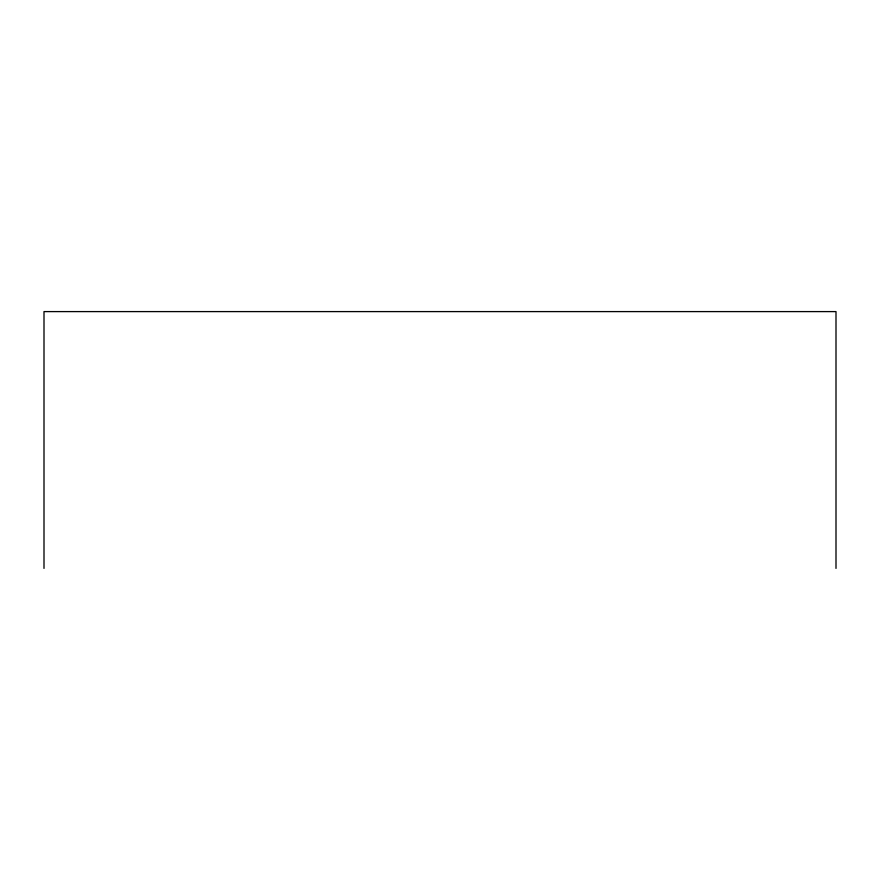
<?xml version="1.0" encoding="UTF-8"?>
<svg xmlns="http://www.w3.org/2000/svg" width="880" height="880" viewBox="0 0 880 880"><rect width="100%" height="100%" fill="white"/><g stroke="black" fill="none" stroke-linecap="round" stroke-linejoin="round"><path stroke-width="1.32" d="M836 568.403L836 311.597L44 311.597L44 568.403"/></g></svg>
